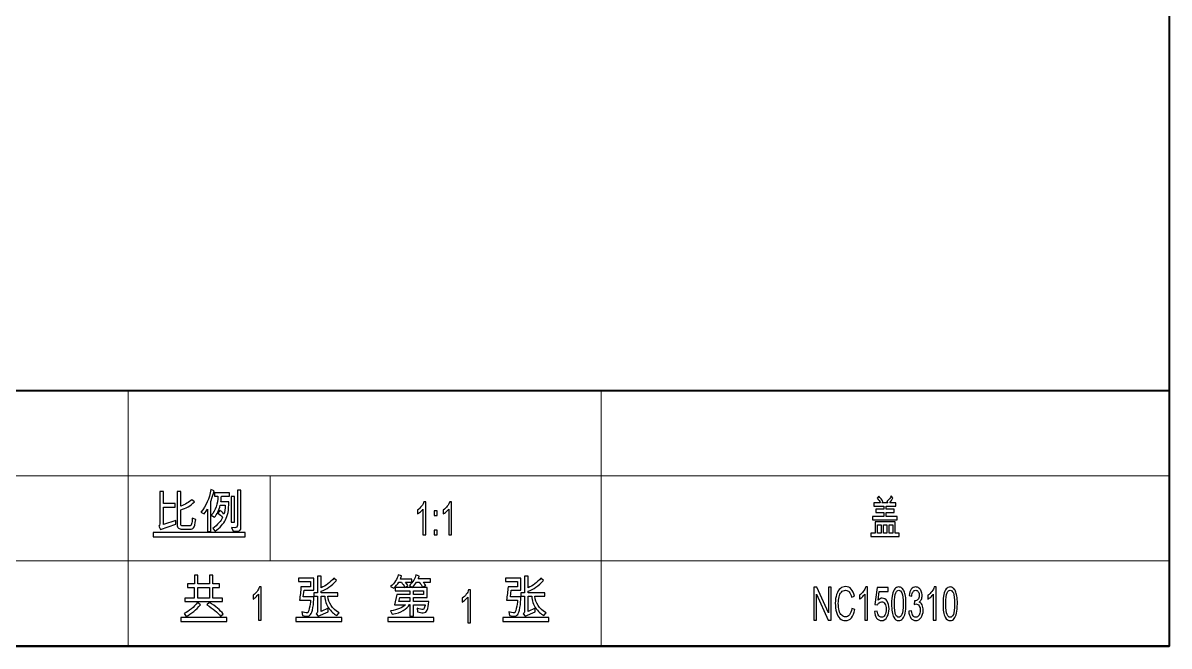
# Model space of a CAD drawing. Header units: millimetres. Extents: x -672 to 672, y -225 to 223.
# Drawn here: x 290.3 to 387.2, y -180.2 to -127.5 of the extents above; entities that cross this region are included whole.
import ezdxf

# ---------------------------------------------------------------- set-up
doc = ezdxf.new("R2010")
doc.units = ezdxf.units.MM
doc.header["$MEASUREMENT"] = 0
doc.layers.add('layer 1', color=7, linetype='Continuous')

msp = doc.modelspace()

# ---------------------------------------------------------------- linework, layer by layer
at = {"layer": 'layer 1', "lineweight": 40}
msp.add_open_spline([(387.2219, 96.8213), (387.2219, 96.8213), (197.2219, 96.8213), (197.2219, 96.8213), (197.2219, 96.8213), (197.2219, -180.1787), (197.2219, -180.1787), (197.2219, -180.1787), (387.2219, -180.1787), (387.2219, -180.1787), (387.2219, -180.1787), (387.2219, 96.8213), (387.2219, 96.8213)], degree=3, knots=[0, 0, 0, 0, 0.25, 0.25, 0.25, 0.5, 0.5, 0.5, 0.75, 0.75, 0.75, 1, 1, 1, 1], dxfattribs=at)
for points in [[(243.2219, -158.5787), (243.2219, -158.5787), (387.2219, -158.5787), (387.2219, -158.5787)], [(387.2219, -158.5787), (387.2219, -158.5787), (387.2219, -180.1787), (387.2219, -180.1787)], [(243.2219, -180.1787), (243.2219, -180.1787), (387.2219, -180.1787), (387.2219, -180.1787)]]:
    msp.add_open_spline(points, degree=3, dxfattribs=at)
at = {"layer": 'layer 1', "lineweight": 9}
for points in [[(299.2219, -158.5787), (299.2219, -158.5787), (299.2219, -180.1787), (299.2219, -180.1787)], [(339.2219, -158.5787), (339.2219, -158.5787), (339.2219, -180.1787), (339.2219, -180.1787)], [(243.2219, -165.7787), (243.2219, -165.7787), (387.2219, -165.7787), (387.2219, -165.7787)], [(311.2219, -165.7787), (311.2219, -165.7787), (311.2219, -172.9787), (311.2219, -172.9787)], [(243.2219, -172.9787), (243.2219, -172.9787), (387.2219, -172.9787), (387.2219, -172.9787)]]:
    msp.add_open_spline(points, degree=3, dxfattribs=at)
at = {"layer": 'layer 1'}
for points, knots in [([(303.2431, -169.8715), (303.2431, -169.8715), (301.9481, -170.3343), (301.9481, -170.3343), (301.9481, -170.3343), (301.8308, -170.0517), (301.8308, -170.0517), (301.8723, -170.0076), (301.893, -169.9357), (301.893, -169.8371), (301.893, -169.8371), (301.893, -167.1233), (301.893, -167.1233), (301.893, -167.1233), (302.2009, -167.1233), (302.2009, -167.1233), (302.2009, -167.1233), (302.2009, -168.1416), (302.2009, -168.1416), (302.2009, -168.1416), (303.2107, -168.1416), (303.2107, -168.1416), (303.2107, -168.1416), (303.2107, -168.4261), (303.2107, -168.4261), (303.2107, -168.4261), (302.2009, -168.4261), (302.2009, -168.4261), (302.2009, -168.4261), (302.2009, -169.9033), (302.2009, -169.9033), (302.2009, -169.9033), (303.2431, -169.5617), (303.2431, -169.5617), (303.2431, -169.5617), (303.2431, -169.8715), (303.2431, -169.8715)], [0, 0, 0, 0, 0.0833333, 0.0833333, 0.0833333, 0.1666667, 0.1666667, 0.1666667, 0.25, 0.25, 0.25, 0.3333333, 0.3333333, 0.3333333, 0.4166667, 0.4166667, 0.4166667, 0.5, 0.5, 0.5, 0.5833333, 0.5833333, 0.5833333, 0.6666667, 0.6666667, 0.6666667, 0.75, 0.75, 0.75, 0.8333333, 0.8333333, 0.8333333, 0.9166667, 0.9166667, 0.9166667, 1, 1, 1, 1]), ([(304.9335, -169.4878), (304.89, -169.8721), (304.8311, -170.1048), (304.7559, -170.1846), (304.6807, -170.2643), (304.5932, -170.3045), (304.4947, -170.3045), (304.4947, -170.3045), (303.7713, -170.3045), (303.7713, -170.3045), (303.6534, -170.3045), (303.5568, -170.2708), (303.481, -170.2046), (303.4045, -170.1379), (303.3669, -170.0543), (303.3669, -169.9525), (303.3669, -169.9525), (303.3669, -167.1065), (303.3669, -167.1065), (303.3669, -167.1065), (303.6741, -167.1065), (303.6741, -167.1065), (303.6741, -167.1065), (303.6741, -168.3561), (303.6741, -168.3561), (304.0552, -168.2077), (304.3625, -168.0262), (304.5951, -167.811), (304.5951, -167.811), (304.8363, -167.997), (304.8363, -167.997), (304.4895, -168.3146), (304.1019, -168.5395), (303.6741, -168.6711), (303.6741, -168.6711), (303.6741, -169.8767), (303.6741, -169.8767), (303.6741, -169.9136), (303.6871, -169.9467), (303.713, -169.9758), (303.7389, -170.005), (303.7733, -170.0193), (303.8148, -170.0193), (303.8148, -170.0193), (304.3864, -170.0193), (304.3864, -170.0193), (304.485, -170.0193), (304.5524, -169.9661), (304.588, -169.8592), (304.623, -169.7516), (304.6392, -169.5915), (304.6353, -169.3776), (304.6353, -169.3776), (304.9335, -169.4878), (304.9335, -169.4878)], [0, 0, 0, 0, 0.0555556, 0.0555556, 0.0555556, 0.1111111, 0.1111111, 0.1111111, 0.1666667, 0.1666667, 0.1666667, 0.2222222, 0.2222222, 0.2222222, 0.2777778, 0.2777778, 0.2777778, 0.3333333, 0.3333333, 0.3333333, 0.3888889, 0.3888889, 0.3888889, 0.4444444, 0.4444444, 0.4444444, 0.5, 0.5, 0.5, 0.5555556, 0.5555556, 0.5555556, 0.6111111, 0.6111111, 0.6111111, 0.6666667, 0.6666667, 0.6666667, 0.7222222, 0.7222222, 0.7222222, 0.7777778, 0.7777778, 0.7777778, 0.8333333, 0.8333333, 0.8333333, 0.8888889, 0.8888889, 0.8888889, 0.9444444, 0.9444444, 0.9444444, 1, 1, 1, 1]), ([(306.4864, -167.0495), (306.4638, -167.1713), (306.4145, -167.3554), (306.3387, -167.6023), (306.3387, -167.6023), (306.2246, -167.9666), (306.2246, -167.9666), (306.2246, -167.9666), (306.2246, -170.4827), (306.2246, -170.4827), (306.2246, -170.4827), (305.9303, -170.4827), (305.9303, -170.4827), (305.9303, -170.4827), (305.9303, -168.6083), (305.9303, -168.6083), (305.8798, -168.7133), (305.7832, -168.8448), (305.6413, -169.0017), (305.6413, -169.0017), (305.3813, -168.8533), (305.3813, -168.8533), (305.8039, -168.3458), (306.0826, -167.7112), (306.2168, -166.9509), (306.2168, -166.9509), (306.4864, -167.0495), (306.4864, -167.0495)], [0, 0, 0, 0, 0.1111111, 0.1111111, 0.1111111, 0.2222222, 0.2222222, 0.2222222, 0.3333333, 0.3333333, 0.3333333, 0.4444444, 0.4444444, 0.4444444, 0.5555556, 0.5555556, 0.5555556, 0.6666667, 0.6666667, 0.6666667, 0.7777778, 0.7777778, 0.7777778, 0.8888889, 0.8888889, 0.8888889, 1, 1, 1, 1]), ([(307.7931, -167.4993), (307.7931, -167.4993), (307.1151, -167.4993), (307.1151, -167.4993), (307.0976, -167.706), (307.0808, -167.872), (307.0659, -167.997), (307.0659, -167.997), (307.738, -167.997), (307.738, -167.997), (307.7354, -168.6795), (307.6427, -169.1832), (307.46, -169.5085), (307.2765, -169.8339), (306.9875, -170.1573), (306.5908, -170.4788), (306.5908, -170.4788), (306.3801, -170.2526), (306.3801, -170.2526), (306.7982, -169.9201), (307.0756, -169.609), (307.2137, -169.3206), (307.1035, -169.1676), (306.9654, -169.0425), (306.8001, -168.9466), (306.8001, -168.9466), (306.9803, -168.7204), (306.9803, -168.7204), (307.0866, -168.78), (307.2007, -168.8837), (307.3219, -169.0321), (307.3764, -168.8422), (307.4152, -168.592), (307.4379, -168.2816), (307.4379, -168.2816), (307.0108, -168.2816), (307.0108, -168.2816), (306.8915, -168.7197), (306.7308, -169.0542), (306.5286, -169.2843), (306.5286, -169.2843), (306.2492, -169.1248), (306.2492, -169.1248), (306.62, -168.7035), (306.8053, -168.1617), (306.8053, -167.4993), (306.8053, -167.4993), (306.5208, -167.4993), (306.5208, -167.4993), (306.5208, -167.4993), (306.5208, -167.2167), (306.5208, -167.2167), (306.5208, -167.2167), (307.7931, -167.2167), (307.7931, -167.2167), (307.7931, -167.2167), (307.7931, -167.4993), (307.7931, -167.4993)], [0, 0, 0, 0, 0.0526316, 0.0526316, 0.0526316, 0.1052632, 0.1052632, 0.1052632, 0.1578947, 0.1578947, 0.1578947, 0.2105263, 0.2105263, 0.2105263, 0.2631579, 0.2631579, 0.2631579, 0.3157895, 0.3157895, 0.3157895, 0.3684211, 0.3684211, 0.3684211, 0.4210526, 0.4210526, 0.4210526, 0.4736842, 0.4736842, 0.4736842, 0.5263158, 0.5263158, 0.5263158, 0.5789474, 0.5789474, 0.5789474, 0.6315789, 0.6315789, 0.6315789, 0.6842105, 0.6842105, 0.6842105, 0.7368421, 0.7368421, 0.7368421, 0.7894737, 0.7894737, 0.7894737, 0.8421053, 0.8421053, 0.8421053, 0.8947368, 0.8947368, 0.8947368, 0.9473684, 0.9473684, 0.9473684, 1, 1, 1, 1]), ([(308.2241, -169.7082), (308.2241, -169.7082), (307.9279, -169.7082), (307.9279, -169.7082), (307.9279, -169.7082), (307.9279, -167.5395), (307.9279, -167.5395), (307.9279, -167.5395), (308.2241, -167.5395), (308.2241, -167.5395), (308.2241, -167.5395), (308.2241, -169.7082), (308.2241, -169.7082)], [0, 0, 0, 0, 0.25, 0.25, 0.25, 0.5, 0.5, 0.5, 0.75, 0.75, 0.75, 1, 1, 1, 1]), ([(308.7653, -170.156), (308.7653, -170.3751), (308.6279, -170.4827), (308.3531, -170.4788), (308.3531, -170.4788), (308.0913, -170.4749), (308.0913, -170.4749), (308.0913, -170.4749), (307.9636, -170.1638), (307.9636, -170.1638), (307.9636, -170.1638), (308.2468, -170.1787), (308.2468, -170.1787), (308.3064, -170.1839), (308.3576, -170.1664), (308.4004, -170.1256), (308.4439, -170.0854), (308.4652, -170.0335), (308.4652, -169.97), (308.4652, -169.97), (308.4575, -167.0021), (308.4575, -167.0021), (308.4575, -167.0021), (308.7653, -167.0021), (308.7653, -167.0021), (308.7653, -167.0021), (308.7653, -170.156), (308.7653, -170.156)], [0, 0, 0, 0, 0.1111111, 0.1111111, 0.1111111, 0.2222222, 0.2222222, 0.2222222, 0.3333333, 0.3333333, 0.3333333, 0.4444444, 0.4444444, 0.4444444, 0.5555556, 0.5555556, 0.5555556, 0.6666667, 0.6666667, 0.6666667, 0.7777778, 0.7777778, 0.7777778, 0.8888889, 0.8888889, 0.8888889, 1, 1, 1, 1]), ([(364.2485, -169.4986), (364.2485, -169.4986), (362.1609, -169.4986), (362.1609, -169.4986), (362.1609, -169.4986), (362.1609, -169.216), (362.1609, -169.216), (362.1609, -169.216), (363.1046, -169.216), (363.1046, -169.216), (363.1046, -169.216), (363.1046, -168.8855), (363.1046, -168.8855), (363.1046, -168.8855), (362.432, -168.8855), (362.432, -168.8855), (362.432, -168.8855), (362.432, -168.6158), (362.432, -168.6158), (362.432, -168.6158), (363.1046, -168.6158), (363.1046, -168.6158), (363.1046, -168.6158), (363.1046, -168.3481), (363.1046, -168.3481), (363.1046, -168.3481), (362.2704, -168.3481), (362.2704, -168.3481), (362.2704, -168.3481), (362.2704, -168.063), (362.2704, -168.063), (362.2704, -168.063), (362.8072, -168.063), (362.8072, -168.063), (362.7637, -167.9417), (362.6782, -167.8128), (362.5501, -167.676), (362.5501, -167.676), (362.6799, -167.5049), (362.6799, -167.5049), (362.8275, -167.6455), (362.9413, -167.8089), (363.0208, -167.9949), (363.0208, -167.9949), (362.9456, -168.0597), (362.9456, -168.0597), (362.9456, -168.0597), (362.9456, -168.063), (362.9456, -168.063), (362.9456, -168.063), (363.4559, -168.063), (363.4559, -168.063), (363.4559, -168.063), (363.3756, -167.9625), (363.3756, -167.9625), (363.5371, -167.8134), (363.6505, -167.654), (363.7169, -167.4842), (363.7169, -167.4842), (363.8654, -167.6397), (363.8654, -167.6397), (363.7951, -167.8296), (363.71, -167.9696), (363.6101, -168.0597), (363.6101, -168.0597), (363.6101, -168.063), (363.6101, -168.063), (363.6101, -168.063), (364.1364, -168.063), (364.1364, -168.063), (364.1364, -168.063), (364.1364, -168.3481), (364.1364, -168.3481), (364.1364, -168.3481), (363.3022, -168.3481), (363.3022, -168.3481), (363.3022, -168.3481), (363.3022, -168.6158), (363.3022, -168.6158), (363.3022, -168.6158), (363.9774, -168.6158), (363.9774, -168.6158), (363.9774, -168.6158), (363.9774, -168.8855), (363.9774, -168.8855), (363.9774, -168.8855), (363.3022, -168.8855), (363.3022, -168.8855), (363.3022, -168.8855), (363.3022, -169.216), (363.3022, -169.216), (363.3022, -169.216), (364.2485, -169.216), (364.2485, -169.216), (364.2485, -169.216), (364.2485, -169.4986), (364.2485, -169.4986)], [0, 0, 0, 0, 0.03125, 0.03125, 0.03125, 0.0625, 0.0625, 0.0625, 0.09375, 0.09375, 0.09375, 0.125, 0.125, 0.125, 0.15625, 0.15625, 0.15625, 0.1875, 0.1875, 0.1875, 0.21875, 0.21875, 0.21875, 0.25, 0.25, 0.25, 0.28125, 0.28125, 0.28125, 0.3125, 0.3125, 0.3125, 0.34375, 0.34375, 0.34375, 0.375, 0.375, 0.375, 0.40625, 0.40625, 0.40625, 0.4375, 0.4375, 0.4375, 0.46875, 0.46875, 0.46875, 0.5, 0.5, 0.5, 0.53125, 0.53125, 0.53125, 0.5625, 0.5625, 0.5625, 0.59375, 0.59375, 0.59375, 0.625, 0.625, 0.625, 0.65625, 0.65625, 0.65625, 0.6875, 0.6875, 0.6875, 0.71875, 0.71875, 0.71875, 0.75, 0.75, 0.75, 0.78125, 0.78125, 0.78125, 0.8125, 0.8125, 0.8125, 0.84375, 0.84375, 0.84375, 0.875, 0.875, 0.875, 0.90625, 0.90625, 0.90625, 0.9375, 0.9375, 0.9375, 0.96875, 0.96875, 0.96875, 1, 1, 1, 1]), ([(324.38, -170.7787), (324.38, -170.7787), (324.1507, -170.7787), (324.1507, -170.7787), (324.1507, -170.7787), (324.1507, -168.5996), (324.1507, -168.5996), (324.0955, -168.6787), (324.023, -168.7571), (323.9336, -168.8355), (323.8442, -168.914), (323.7634, -168.973), (323.6921, -169.0118), (323.6921, -169.0118), (323.6921, -168.6813), (323.6921, -168.6813), (323.8202, -168.5918), (323.9323, -168.483), (324.0283, -168.3546), (324.1242, -168.2269), (324.1924, -168.1031), (324.2324, -167.9826), (324.2324, -167.9826), (324.38, -167.9826), (324.38, -167.9826), (324.38, -167.9826), (324.38, -170.7787), (324.38, -170.7787)], [0, 0, 0, 0, 0.1111111, 0.1111111, 0.1111111, 0.2222222, 0.2222222, 0.2222222, 0.3333333, 0.3333333, 0.3333333, 0.4444444, 0.4444444, 0.4444444, 0.5555556, 0.5555556, 0.5555556, 0.6666667, 0.6666667, 0.6666667, 0.7777778, 0.7777778, 0.7777778, 0.8888889, 0.8888889, 0.8888889, 1, 1, 1, 1]), ([(326.5531, -170.7787), (326.5531, -170.7787), (326.3238, -170.7787), (326.3238, -170.7787), (326.3238, -170.7787), (326.3238, -168.5996), (326.3238, -168.5996), (326.2686, -168.6787), (326.1961, -168.7571), (326.1067, -168.8355), (326.0172, -168.914), (325.9364, -168.973), (325.8652, -169.0118), (325.8652, -169.0118), (325.8652, -168.6813), (325.8652, -168.6813), (325.9933, -168.5918), (326.1053, -168.483), (326.2014, -168.3546), (326.2973, -168.2269), (326.3655, -168.1031), (326.4054, -167.9826), (326.4054, -167.9826), (326.5531, -167.9826), (326.5531, -167.9826), (326.5531, -167.9826), (326.5531, -170.7787), (326.5531, -170.7787)], [0, 0, 0, 0, 0.1111111, 0.1111111, 0.1111111, 0.2222222, 0.2222222, 0.2222222, 0.3333333, 0.3333333, 0.3333333, 0.4444444, 0.4444444, 0.4444444, 0.5555556, 0.5555556, 0.5555556, 0.6666667, 0.6666667, 0.6666667, 0.7777778, 0.7777778, 0.7777778, 0.8888889, 0.8888889, 0.8888889, 1, 1, 1, 1]), ([(325.0944, -169.1493), (325.0944, -169.1493), (325.0944, -168.7604), (325.0944, -168.7604), (325.0944, -168.7604), (325.3549, -168.7604), (325.3549, -168.7604), (325.3549, -168.7604), (325.3549, -169.1493), (325.3549, -169.1493), (325.3549, -169.1493), (325.0944, -169.1493), (325.0944, -169.1493)], [0, 0, 0, 0, 0.25, 0.25, 0.25, 0.5, 0.5, 0.5, 0.75, 0.75, 0.75, 1, 1, 1, 1]), ([(325.0944, -170.7787), (325.0944, -170.7787), (325.0944, -170.3898), (325.0944, -170.3898), (325.0944, -170.3898), (325.3549, -170.3898), (325.3549, -170.3898), (325.3549, -170.3898), (325.3549, -170.7787), (325.3549, -170.7787), (325.3549, -170.7787), (325.0944, -170.7787), (325.0944, -170.7787)], [0, 0, 0, 0, 0.25, 0.25, 0.25, 0.5, 0.5, 0.5, 0.75, 0.75, 0.75, 1, 1, 1, 1]), ([(364.4178, -170.9038), (364.4178, -170.9038), (362.0207, -170.9038), (362.0207, -170.9038), (362.0207, -170.9038), (362.0207, -170.6342), (362.0207, -170.6342), (362.0207, -170.6342), (362.3798, -170.6342), (362.3798, -170.6342), (362.3798, -170.6342), (362.3798, -169.6658), (362.3798, -169.6658), (362.3798, -169.6658), (364.0604, -169.6658), (364.0604, -169.6658), (364.0604, -169.6658), (364.0604, -170.6342), (364.0604, -170.6342), (364.0604, -170.6342), (364.4178, -170.6342), (364.4178, -170.6342), (364.4178, -170.6342), (364.4178, -170.9038), (364.4178, -170.9038)], [0, 0, 0, 0, 0.125, 0.125, 0.125, 0.25, 0.25, 0.25, 0.375, 0.375, 0.375, 0.5, 0.5, 0.5, 0.625, 0.625, 0.625, 0.75, 0.75, 0.75, 0.875, 0.875, 0.875, 1, 1, 1, 1]), ([(362.8835, -170.6342), (362.8835, -170.6342), (362.8835, -169.9355), (362.8835, -169.9355), (362.8835, -169.9355), (362.5783, -169.9355), (362.5783, -169.9355), (362.5783, -169.9355), (362.5783, -170.6342), (362.5783, -170.6342), (362.5783, -170.6342), (362.8835, -170.6342), (362.8835, -170.6342)], [0, 0, 0, 0, 0.25, 0.25, 0.25, 0.5, 0.5, 0.5, 0.75, 0.75, 0.75, 1, 1, 1, 1]), ([(363.3708, -170.6342), (363.3708, -170.6342), (363.3708, -169.9355), (363.3708, -169.9355), (363.3708, -169.9355), (363.0703, -169.9355), (363.0703, -169.9355), (363.0703, -169.9355), (363.0703, -170.6342), (363.0703, -170.6342), (363.0703, -170.6342), (363.3708, -170.6342), (363.3708, -170.6342)], [0, 0, 0, 0, 0.25, 0.25, 0.25, 0.5, 0.5, 0.5, 0.75, 0.75, 0.75, 1, 1, 1, 1]), ([(363.8633, -170.6342), (363.8633, -170.6342), (363.8633, -169.9355), (363.8633, -169.9355), (363.8633, -169.9355), (363.5679, -169.9355), (363.5679, -169.9355), (363.5679, -169.9355), (363.5679, -170.6342), (363.5679, -170.6342), (363.5679, -170.6342), (363.8633, -170.6342), (363.8633, -170.6342)], [0, 0, 0, 0, 0.25, 0.25, 0.25, 0.5, 0.5, 0.5, 0.75, 0.75, 0.75, 1, 1, 1, 1]), ([(301.333, -170.5912), (301.333, -170.5912), (309.1108, -170.5912), (309.1108, -170.5912), (309.1108, -170.5912), (309.1108, -170.9447), (309.1108, -170.9447), (309.1108, -170.9447), (301.333, -170.9447), (301.333, -170.9447), (301.333, -170.9447), (301.333, -170.5912), (301.333, -170.5912)], [0, 0, 0, 0, 0.25, 0.25, 0.25, 0.5, 0.5, 0.5, 0.75, 0.75, 0.75, 1, 1, 1, 1]), ([(307.1979, -176.1155), (307.1979, -176.1155), (307.1888, -176.4117), (307.1888, -176.4117), (307.1888, -176.4117), (304.0193, -176.4117), (304.0193, -176.4117), (304.0193, -176.4117), (304.0193, -176.1155), (304.0193, -176.1155), (304.0193, -176.1155), (304.8133, -176.1155), (304.8133, -176.1155), (304.8133, -176.1155), (304.8055, -175.2249), (304.8055, -175.2249), (304.8055, -175.2249), (304.2455, -175.2249), (304.2455, -175.2249), (304.2455, -175.2249), (304.2455, -174.9287), (304.2455, -174.9287), (304.2455, -174.9287), (304.8205, -174.9287), (304.8205, -174.9287), (304.8205, -174.9287), (304.8205, -174.1821), (304.8205, -174.1821), (304.8205, -174.1821), (305.1167, -174.1821), (305.1167, -174.1821), (305.1167, -174.1821), (305.1167, -174.9287), (305.1167, -174.9287), (305.1167, -174.9287), (306.0889, -174.9287), (306.0889, -174.9287), (306.0889, -174.9287), (306.0889, -174.1821), (306.0889, -174.1821), (306.0889, -174.1821), (306.3968, -174.1821), (306.3968, -174.1821), (306.3968, -174.1821), (306.3968, -174.9287), (306.3968, -174.9287), (306.3968, -174.9287), (306.9606, -174.9287), (306.9606, -174.9287), (306.9606, -174.9287), (306.9606, -175.2249), (306.9606, -175.2249), (306.9606, -175.2249), (306.3968, -175.2249), (306.3968, -175.2249), (306.3968, -175.2249), (306.3968, -176.1155), (306.3968, -176.1155), (306.3968, -176.1155), (307.1979, -176.1155), (307.1979, -176.1155)], [0, 0, 0, 0, 0.05, 0.05, 0.05, 0.1, 0.1, 0.1, 0.15, 0.15, 0.15, 0.2, 0.2, 0.2, 0.25, 0.25, 0.25, 0.3, 0.3, 0.3, 0.35, 0.35, 0.35, 0.4, 0.4, 0.4, 0.45, 0.45, 0.45, 0.5, 0.5, 0.5, 0.55, 0.55, 0.55, 0.6, 0.6, 0.6, 0.65, 0.65, 0.65, 0.7, 0.7, 0.7, 0.75, 0.75, 0.75, 0.8, 0.8, 0.8, 0.85, 0.85, 0.85, 0.9, 0.9, 0.9, 0.95, 0.95, 0.95, 1, 1, 1, 1]), ([(317.0551, -177.38), (317.0551, -177.38), (316.8613, -177.5887), (316.8613, -177.5887), (316.6085, -177.4494), (316.3823, -177.24), (316.1827, -176.9594), (315.983, -176.6787), (315.8696, -176.3482), (315.8417, -175.9671), (315.8417, -175.9671), (315.5397, -175.9671), (315.5397, -175.9671), (315.5397, -175.9671), (315.5397, -177.2472), (315.5397, -177.2472), (315.5397, -177.2472), (316.1302, -176.9872), (316.1302, -176.9872), (316.1302, -176.9872), (316.1302, -177.2945), (316.1302, -177.2945), (316.1302, -177.2945), (315.2817, -177.6633), (315.2817, -177.6633), (315.2817, -177.6633), (315.1067, -177.441), (315.1067, -177.441), (315.1981, -177.404), (315.2435, -177.3528), (315.2435, -177.2867), (315.2435, -177.2867), (315.2435, -175.9671), (315.2435, -175.9671), (315.2435, -175.9671), (314.9285, -175.9671), (314.9285, -175.9671), (314.9285, -175.9671), (314.9285, -175.6845), (314.9285, -175.6845), (314.9285, -175.6845), (315.2435, -175.6845), (315.2435, -175.6845), (315.2435, -175.6845), (315.2435, -174.2832), (315.2435, -174.2832), (315.2435, -174.2832), (315.5397, -174.2832), (315.5397, -174.2832), (315.5397, -174.2832), (315.5397, -175.2515), (315.5397, -175.2515), (315.9351, -175.083), (316.2948, -174.8121), (316.6202, -174.4387), (316.6202, -174.4387), (316.8295, -174.6455), (316.8295, -174.6455), (316.418, -175.1011), (315.9882, -175.3954), (315.5397, -175.5289), (315.5397, -175.5289), (315.5397, -175.6845), (315.5397, -175.6845), (315.5397, -175.6845), (316.943, -175.6845), (316.943, -175.6845), (316.943, -175.6845), (316.943, -175.9671), (316.943, -175.9671), (316.943, -175.9671), (316.1114, -175.9671), (316.1114, -175.9671), (316.1574, -176.5271), (316.4717, -176.9976), (317.0551, -177.38)], [0, 0, 0, 0, 0.04, 0.04, 0.04, 0.08, 0.08, 0.08, 0.12, 0.12, 0.12, 0.16, 0.16, 0.16, 0.2, 0.2, 0.2, 0.24, 0.24, 0.24, 0.28, 0.28, 0.28, 0.32, 0.32, 0.32, 0.36, 0.36, 0.36, 0.4, 0.4, 0.4, 0.44, 0.44, 0.44, 0.48, 0.48, 0.48, 0.52, 0.52, 0.52, 0.56, 0.56, 0.56, 0.6, 0.6, 0.6, 0.64, 0.64, 0.64, 0.68, 0.68, 0.68, 0.72, 0.72, 0.72, 0.76, 0.76, 0.76, 0.8, 0.8, 0.8, 0.84, 0.84, 0.84, 0.88, 0.88, 0.88, 0.92, 0.92, 0.92, 0.96, 0.96, 0.96, 1, 1, 1, 1]), ([(323.2042, -174.5126), (323.2042, -174.5126), (323.2003, -174.79), (323.2003, -174.79), (323.2003, -174.79), (322.6682, -174.79), (322.6682, -174.79), (322.7466, -174.8788), (322.8153, -174.9754), (322.8736, -175.0804), (322.8736, -175.0804), (322.6131, -175.2288), (322.6131, -175.2288), (322.5275, -175.0447), (322.4309, -174.8989), (322.3246, -174.79), (322.3246, -174.79), (322.0952, -174.79), (322.0952, -174.79), (321.9973, -174.9508), (321.856, -175.118), (321.6713, -175.291), (321.6713, -175.291), (321.4153, -175.1433), (321.4153, -175.1433), (321.753, -174.8406), (321.9695, -174.5139), (322.0647, -174.1633), (322.0647, -174.1633), (322.3402, -174.2371), (322.3402, -174.2371), (322.3376, -174.254), (322.3026, -174.3454), (322.2352, -174.5126), (322.2352, -174.5126), (323.2042, -174.5126), (323.2042, -174.5126)], [0, 0, 0, 0, 0.0833333, 0.0833333, 0.0833333, 0.1666667, 0.1666667, 0.1666667, 0.25, 0.25, 0.25, 0.3333333, 0.3333333, 0.3333333, 0.4166667, 0.4166667, 0.4166667, 0.5, 0.5, 0.5, 0.5833333, 0.5833333, 0.5833333, 0.6666667, 0.6666667, 0.6666667, 0.75, 0.75, 0.75, 0.8333333, 0.8333333, 0.8333333, 0.9166667, 0.9166667, 0.9166667, 1, 1, 1, 1]), ([(324.7915, -174.7784), (324.7915, -174.7784), (324.1796, -174.7784), (324.1796, -174.7784), (324.2898, -174.9216), (324.3566, -175.0169), (324.3793, -175.0655), (324.3793, -175.0655), (324.0947, -175.1984), (324.0947, -175.1984), (324.0474, -175.0512), (323.9619, -174.9112), (323.8381, -174.7784), (323.8381, -174.7784), (323.6009, -174.7784), (323.6009, -174.7784), (323.536, -174.8898), (323.4226, -175.0363), (323.2593, -175.2171), (323.2593, -175.2171), (322.9987, -175.0616), (322.9987, -175.0616), (323.304, -174.7524), (323.4874, -174.453), (323.5496, -174.1633), (323.5496, -174.1633), (323.8264, -174.2605), (323.8264, -174.2605), (323.7953, -174.3882), (323.772, -174.4685), (323.7564, -174.5016), (323.7564, -174.5016), (324.7915, -174.5016), (324.7915, -174.5016), (324.7915, -174.5016), (324.7915, -174.7784), (324.7915, -174.7784)], [0, 0, 0, 0, 0.0833333, 0.0833333, 0.0833333, 0.1666667, 0.1666667, 0.1666667, 0.25, 0.25, 0.25, 0.3333333, 0.3333333, 0.3333333, 0.4166667, 0.4166667, 0.4166667, 0.5, 0.5, 0.5, 0.5833333, 0.5833333, 0.5833333, 0.6666667, 0.6666667, 0.6666667, 0.75, 0.75, 0.75, 0.8333333, 0.8333333, 0.8333333, 0.9166667, 0.9166667, 0.9166667, 1, 1, 1, 1]), ([(334.5554, -177.38), (334.5554, -177.38), (334.3616, -177.5887), (334.3616, -177.5887), (334.1088, -177.4494), (333.8826, -177.24), (333.683, -176.9594), (333.4833, -176.6787), (333.3699, -176.3482), (333.342, -175.9671), (333.342, -175.9671), (333.04, -175.9671), (333.04, -175.9671), (333.04, -175.9671), (333.04, -177.2472), (333.04, -177.2472), (333.04, -177.2472), (333.6305, -176.9872), (333.6305, -176.9872), (333.6305, -176.9872), (333.6305, -177.2945), (333.6305, -177.2945), (333.6305, -177.2945), (332.782, -177.6633), (332.782, -177.6633), (332.782, -177.6633), (332.607, -177.441), (332.607, -177.441), (332.6984, -177.404), (332.7438, -177.3528), (332.7438, -177.2867), (332.7438, -177.2867), (332.7438, -175.9671), (332.7438, -175.9671), (332.7438, -175.9671), (332.4288, -175.9671), (332.4288, -175.9671), (332.4288, -175.9671), (332.4288, -175.6845), (332.4288, -175.6845), (332.4288, -175.6845), (332.7438, -175.6845), (332.7438, -175.6845), (332.7438, -175.6845), (332.7438, -174.2832), (332.7438, -174.2832), (332.7438, -174.2832), (333.04, -174.2832), (333.04, -174.2832), (333.04, -174.2832), (333.04, -175.2515), (333.04, -175.2515), (333.4354, -175.083), (333.7951, -174.8121), (334.1205, -174.4387), (334.1205, -174.4387), (334.3298, -174.6455), (334.3298, -174.6455), (333.9183, -175.1011), (333.4885, -175.3954), (333.04, -175.5289), (333.04, -175.5289), (333.04, -175.6845), (333.04, -175.6845), (333.04, -175.6845), (334.4433, -175.6845), (334.4433, -175.6845), (334.4433, -175.6845), (334.4433, -175.9671), (334.4433, -175.9671), (334.4433, -175.9671), (333.6117, -175.9671), (333.6117, -175.9671), (333.6577, -176.5271), (333.972, -176.9976), (334.5554, -177.38)], [0, 0, 0, 0, 0.04, 0.04, 0.04, 0.08, 0.08, 0.08, 0.12, 0.12, 0.12, 0.16, 0.16, 0.16, 0.2, 0.2, 0.2, 0.24, 0.24, 0.24, 0.28, 0.28, 0.28, 0.32, 0.32, 0.32, 0.36, 0.36, 0.36, 0.4, 0.4, 0.4, 0.44, 0.44, 0.44, 0.48, 0.48, 0.48, 0.52, 0.52, 0.52, 0.56, 0.56, 0.56, 0.6, 0.6, 0.6, 0.64, 0.64, 0.64, 0.68, 0.68, 0.68, 0.72, 0.72, 0.72, 0.76, 0.76, 0.76, 0.8, 0.8, 0.8, 0.84, 0.84, 0.84, 0.88, 0.88, 0.88, 0.92, 0.92, 0.92, 0.96, 0.96, 0.96, 1, 1, 1, 1]), ([(306.0889, -176.1155), (306.0889, -176.1155), (306.0889, -175.2249), (306.0889, -175.2249), (306.0889, -175.2249), (305.1167, -175.2249), (305.1167, -175.2249), (305.1167, -175.2249), (305.1167, -176.1155), (305.1167, -176.1155), (305.1167, -176.1155), (306.0889, -176.1155), (306.0889, -176.1155)], [0, 0, 0, 0, 0.25, 0.25, 0.25, 0.5, 0.5, 0.5, 0.75, 0.75, 0.75, 1, 1, 1, 1]), ([(310.4697, -177.9787), (310.4697, -177.9787), (310.2404, -177.9787), (310.2404, -177.9787), (310.2404, -177.9787), (310.2404, -175.7996), (310.2404, -175.7996), (310.1852, -175.8787), (310.1127, -175.9571), (310.0233, -176.0355), (309.9339, -176.114), (309.8531, -176.173), (309.7818, -176.2118), (309.7818, -176.2118), (309.7818, -175.8813), (309.7818, -175.8813), (309.9099, -175.7918), (310.022, -175.683), (310.118, -175.5546), (310.2139, -175.4269), (310.2821, -175.3031), (310.3221, -175.1826), (310.3221, -175.1826), (310.4697, -175.1826), (310.4697, -175.1826), (310.4697, -175.1826), (310.4697, -177.9787), (310.4697, -177.9787)], [0, 0, 0, 0, 0.1111111, 0.1111111, 0.1111111, 0.2222222, 0.2222222, 0.2222222, 0.3333333, 0.3333333, 0.3333333, 0.4444444, 0.4444444, 0.4444444, 0.5555556, 0.5555556, 0.5555556, 0.6666667, 0.6666667, 0.6666667, 0.7777778, 0.7777778, 0.7777778, 0.8888889, 0.8888889, 0.8888889, 1, 1, 1, 1]), ([(314.9285, -176.0183), (314.9272, -176.3145), (314.9, -176.6165), (314.8462, -176.9231), (314.7924, -177.2303), (314.7282, -177.4286), (314.6543, -177.5187), (314.5798, -177.6082), (314.4683, -177.6535), (314.3192, -177.6535), (314.233, -177.6535), (314.1183, -177.6367), (313.9751, -177.6043), (313.9751, -177.6043), (313.918, -177.2815), (313.918, -177.2815), (313.9641, -177.2899), (314.0379, -177.3087), (314.1404, -177.3372), (314.2428, -177.3658), (314.3205, -177.38), (314.3724, -177.38), (314.4165, -177.38), (314.4716, -177.2543), (314.537, -177.0022), (314.6031, -176.75), (314.6362, -176.5167), (314.6362, -176.3015), (314.6362, -176.3015), (313.7113, -176.3015), (313.7113, -176.3015), (313.7631, -175.9113), (313.8053, -175.5341), (313.8364, -175.1698), (313.8364, -175.1698), (314.6459, -175.1698), (314.6459, -175.1698), (314.6459, -175.1698), (314.6459, -174.7194), (314.6459, -174.7194), (314.6459, -174.7194), (313.6296, -174.7194), (313.6296, -174.7194), (313.6296, -174.7194), (313.6296, -174.4348), (313.6296, -174.4348), (313.6296, -174.4348), (314.9246, -174.4348), (314.9246, -174.4348), (314.9246, -174.4348), (314.9246, -175.4544), (314.9246, -175.4544), (314.9246, -175.4544), (314.1008, -175.4544), (314.1008, -175.4544), (314.1008, -175.4544), (314.0341, -176.0183), (314.0341, -176.0183), (314.0341, -176.0183), (314.9285, -176.0183), (314.9285, -176.0183)], [0, 0, 0, 0, 0.05, 0.05, 0.05, 0.1, 0.1, 0.1, 0.15, 0.15, 0.15, 0.2, 0.2, 0.2, 0.25, 0.25, 0.25, 0.3, 0.3, 0.3, 0.35, 0.35, 0.35, 0.4, 0.4, 0.4, 0.45, 0.45, 0.45, 0.5, 0.5, 0.5, 0.55, 0.55, 0.55, 0.6, 0.6, 0.6, 0.65, 0.65, 0.65, 0.7, 0.7, 0.7, 0.75, 0.75, 0.75, 0.8, 0.8, 0.8, 0.85, 0.85, 0.85, 0.9, 0.9, 0.9, 0.95, 0.95, 0.95, 1, 1, 1, 1]), ([(324.6509, -176.4039), (324.6269, -176.7455), (324.5822, -176.9905), (324.516, -177.1389), (324.4499, -177.2867), (324.3346, -177.3612), (324.1686, -177.3612), (324.0254, -177.3612), (323.8634, -177.3347), (323.6825, -177.2815), (323.6825, -177.2815), (323.6482, -176.9795), (323.6482, -176.9795), (323.8659, -177.054), (324.0345, -177.0916), (324.1531, -177.0916), (324.2017, -177.0916), (324.2438, -177.0281), (324.2808, -176.9023), (324.3171, -176.7766), (324.3359, -176.7021), (324.3359, -176.6794), (324.3359, -176.6794), (323.3442, -176.6794), (323.3442, -176.6794), (323.3442, -176.6794), (323.3442, -177.6477), (323.3442, -177.6477), (323.3442, -177.6477), (323.037, -177.6477), (323.037, -177.6477), (323.037, -177.6477), (323.037, -176.6755), (323.037, -176.6755), (323.037, -176.6755), (323.0175, -176.6755), (323.0175, -176.6755), (322.79, -177.0728), (322.3026, -177.345), (321.5559, -177.4922), (321.5559, -177.4922), (321.4075, -177.196), (321.4075, -177.196), (322.0012, -177.1149), (322.4186, -176.9425), (322.6591, -176.6794), (322.6591, -176.6794), (321.753, -176.6794), (321.753, -176.6794), (321.753, -176.6794), (321.9377, -175.8076), (321.9377, -175.8076), (321.9377, -175.8076), (323.037, -175.8076), (323.037, -175.8076), (323.037, -175.8076), (323.037, -175.5134), (323.037, -175.5134), (323.037, -175.5134), (321.7854, -175.5134), (321.7854, -175.5134), (321.7854, -175.5134), (321.7854, -175.2359), (321.7854, -175.2359), (321.7854, -175.2359), (324.4914, -175.2359), (324.4914, -175.2359), (324.4914, -175.2359), (324.4914, -176.085), (324.4914, -176.085), (324.4914, -176.085), (323.3442, -176.085), (323.3442, -176.085), (323.3442, -176.085), (323.3403, -176.4039), (323.3403, -176.4039), (323.3403, -176.4039), (324.6509, -176.4039), (324.6509, -176.4039)], [0, 0, 0, 0, 0.0384615, 0.0384615, 0.0384615, 0.0769231, 0.0769231, 0.0769231, 0.1153846, 0.1153846, 0.1153846, 0.1538462, 0.1538462, 0.1538462, 0.1923077, 0.1923077, 0.1923077, 0.2307692, 0.2307692, 0.2307692, 0.2692308, 0.2692308, 0.2692308, 0.3076923, 0.3076923, 0.3076923, 0.3461538, 0.3461538, 0.3461538, 0.3846154, 0.3846154, 0.3846154, 0.4230769, 0.4230769, 0.4230769, 0.4615385, 0.4615385, 0.4615385, 0.5, 0.5, 0.5, 0.5384615, 0.5384615, 0.5384615, 0.5769231, 0.5769231, 0.5769231, 0.6153846, 0.6153846, 0.6153846, 0.6538462, 0.6538462, 0.6538462, 0.6923077, 0.6923077, 0.6923077, 0.7307692, 0.7307692, 0.7307692, 0.7692308, 0.7692308, 0.7692308, 0.8076923, 0.8076923, 0.8076923, 0.8461538, 0.8461538, 0.8461538, 0.8846154, 0.8846154, 0.8846154, 0.9230769, 0.9230769, 0.9230769, 0.9615385, 0.9615385, 0.9615385, 1, 1, 1, 1]), ([(332.4288, -176.0183), (332.4275, -176.3145), (332.4003, -176.6165), (332.3465, -176.9231), (332.2927, -177.2303), (332.2285, -177.4286), (332.1546, -177.5187), (332.0801, -177.6082), (331.9686, -177.6535), (331.8195, -177.6535), (331.7333, -177.6535), (331.6186, -177.6367), (331.4754, -177.6043), (331.4754, -177.6043), (331.4183, -177.2815), (331.4183, -177.2815), (331.4644, -177.2899), (331.5382, -177.3087), (331.6407, -177.3372), (331.7431, -177.3658), (331.8208, -177.38), (331.8727, -177.38), (331.9168, -177.38), (331.9719, -177.2543), (332.0373, -177.0022), (332.1034, -176.75), (332.1365, -176.5167), (332.1365, -176.3015), (332.1365, -176.3015), (331.2116, -176.3015), (331.2116, -176.3015), (331.2634, -175.9113), (331.3056, -175.5341), (331.3367, -175.1698), (331.3367, -175.1698), (332.1462, -175.1698), (332.1462, -175.1698), (332.1462, -175.1698), (332.1462, -174.7194), (332.1462, -174.7194), (332.1462, -174.7194), (331.1299, -174.7194), (331.1299, -174.7194), (331.1299, -174.7194), (331.1299, -174.4348), (331.1299, -174.4348), (331.1299, -174.4348), (332.4249, -174.4348), (332.4249, -174.4348), (332.4249, -174.4348), (332.4249, -175.4544), (332.4249, -175.4544), (332.4249, -175.4544), (331.6011, -175.4544), (331.6011, -175.4544), (331.6011, -175.4544), (331.5344, -176.0183), (331.5344, -176.0183), (331.5344, -176.0183), (332.4288, -176.0183), (332.4288, -176.0183)], [0, 0, 0, 0, 0.05, 0.05, 0.05, 0.1, 0.1, 0.1, 0.15, 0.15, 0.15, 0.2, 0.2, 0.2, 0.25, 0.25, 0.25, 0.3, 0.3, 0.3, 0.35, 0.35, 0.35, 0.4, 0.4, 0.4, 0.45, 0.45, 0.45, 0.5, 0.5, 0.5, 0.55, 0.55, 0.55, 0.6, 0.6, 0.6, 0.65, 0.65, 0.65, 0.7, 0.7, 0.7, 0.75, 0.75, 0.75, 0.8, 0.8, 0.8, 0.85, 0.85, 0.85, 0.9, 0.9, 0.9, 0.95, 0.95, 0.95, 1, 1, 1, 1]), ([(357.1909, -177.9787), (357.1909, -177.9787), (357.1909, -175.1942), (357.1909, -175.1942), (357.1909, -175.1942), (357.4445, -175.1942), (357.4445, -175.1942), (357.4445, -175.1942), (358.4233, -177.3798), (358.4233, -177.3798), (358.4233, -177.3798), (358.4233, -175.1942), (358.4233, -175.1942), (358.4233, -175.1942), (358.6604, -175.1942), (358.6604, -175.1942), (358.6604, -175.1942), (358.6604, -177.9787), (358.6604, -177.9787), (358.6604, -177.9787), (358.4068, -177.9787), (358.4068, -177.9787), (358.4068, -177.9787), (357.4279, -175.7931), (357.4279, -175.7931), (357.4279, -175.7931), (357.4279, -177.9787), (357.4279, -177.9787), (357.4279, -177.9787), (357.1909, -177.9787), (357.1909, -177.9787)], [0, 0, 0, 0, 0.1, 0.1, 0.1, 0.2, 0.2, 0.2, 0.3, 0.3, 0.3, 0.4, 0.4, 0.4, 0.5, 0.5, 0.5, 0.6, 0.6, 0.6, 0.7, 0.7, 0.7, 0.8, 0.8, 0.8, 0.9, 0.9, 0.9, 1, 1, 1, 1]), ([(360.4039, -177.0019), (360.4039, -177.0019), (360.6514, -177.0953), (360.6514, -177.0953), (360.5998, -177.398), (360.5068, -177.6281), (360.3726, -177.7868), (360.2384, -177.9456), (360.0743, -178.0254), (359.8802, -178.0254), (359.6796, -178.0254), (359.5163, -177.9644), (359.3904, -177.8419), (359.2644, -177.7201), (359.1688, -177.5431), (359.1033, -177.3118), (359.0377, -177.0797), (359.0047, -176.8315), (359.0047, -176.5657), (359.0047, -176.276), (359.0416, -176.0232), (359.1159, -175.8074), (359.1902, -175.5916), (359.2957, -175.4276), (359.4325, -175.3155), (359.5692, -175.2033), (359.7199, -175.1476), (359.8841, -175.1476), (360.0709, -175.1476), (360.2276, -175.2182), (360.3544, -175.3602), (360.4816, -175.5021), (360.5702, -175.7011), (360.6202, -175.9578), (360.6202, -175.9578), (360.3779, -176.0433), (360.3779, -176.0433), (360.3349, -175.8411), (360.2719, -175.6933), (360.1898, -175.6013), (360.1077, -175.5086), (360.0044, -175.4626), (359.8798, -175.4626), (359.7369, -175.4626), (359.617, -175.5138), (359.5211, -175.6162), (359.4251, -175.7186), (359.3573, -175.8567), (359.3187, -176.0291), (359.2796, -176.2021), (359.2601, -176.3804), (359.2601, -176.5638), (359.2601, -176.8004), (359.2831, -177.0071), (359.3291, -177.1834), (359.3751, -177.3604), (359.4468, -177.4919), (359.544, -177.5794), (359.6413, -177.6669), (359.7465, -177.7104), (359.8598, -177.7104), (359.9979, -177.7104), (360.1143, -177.6507), (360.2098, -177.5321), (360.3054, -177.4129), (360.37, -177.2366), (360.4039, -177.0019)], [0, 0, 0, 0, 0.0454545, 0.0454545, 0.0454545, 0.0909091, 0.0909091, 0.0909091, 0.1363636, 0.1363636, 0.1363636, 0.1818182, 0.1818182, 0.1818182, 0.2272727, 0.2272727, 0.2272727, 0.2727273, 0.2727273, 0.2727273, 0.3181818, 0.3181818, 0.3181818, 0.3636364, 0.3636364, 0.3636364, 0.4090909, 0.4090909, 0.4090909, 0.4545455, 0.4545455, 0.4545455, 0.5, 0.5, 0.5, 0.5454545, 0.5454545, 0.5454545, 0.5909091, 0.5909091, 0.5909091, 0.6363636, 0.6363636, 0.6363636, 0.6818182, 0.6818182, 0.6818182, 0.7272727, 0.7272727, 0.7272727, 0.7727273, 0.7727273, 0.7727273, 0.8181818, 0.8181818, 0.8181818, 0.8636364, 0.8636364, 0.8636364, 0.9090909, 0.9090909, 0.9090909, 0.9545455, 0.9545455, 0.9545455, 1, 1, 1, 1]), ([(361.7254, -177.9787), (361.7254, -177.9787), (361.496, -177.9787), (361.496, -177.9787), (361.496, -177.9787), (361.496, -175.7996), (361.496, -175.7996), (361.4409, -175.8787), (361.3684, -175.9571), (361.2789, -176.0355), (361.1895, -176.114), (361.1087, -176.173), (361.0375, -176.2118), (361.0375, -176.2118), (361.0375, -175.8813), (361.0375, -175.8813), (361.1656, -175.7918), (361.2776, -175.683), (361.3736, -175.5546), (361.4696, -175.4269), (361.5378, -175.3031), (361.5777, -175.1826), (361.5777, -175.1826), (361.7254, -175.1826), (361.7254, -175.1826), (361.7254, -175.1826), (361.7254, -177.9787), (361.7254, -177.9787)], [0, 0, 0, 0, 0.1111111, 0.1111111, 0.1111111, 0.2222222, 0.2222222, 0.2222222, 0.3333333, 0.3333333, 0.3333333, 0.4444444, 0.4444444, 0.4444444, 0.5555556, 0.5555556, 0.5555556, 0.6666667, 0.6666667, 0.6666667, 0.7777778, 0.7777778, 0.7777778, 0.8888889, 0.8888889, 0.8888889, 1, 1, 1, 1]), ([(362.3146, -177.2476), (362.3146, -177.2476), (362.5544, -177.2204), (362.5544, -177.2204), (362.5722, -177.3947), (362.6135, -177.5256), (362.6777, -177.6138), (362.742, -177.7013), (362.8206, -177.7454), (362.9131, -177.7454), (363.0247, -177.7454), (363.118, -177.6831), (363.194, -177.5593), (363.2696, -177.4349), (363.3074, -177.2703), (363.3074, -177.0655), (363.3074, -176.8704), (363.2713, -176.7168), (363.1988, -176.604), (363.1263, -176.4912), (363.0303, -176.4348), (362.9109, -176.4348), (362.8366, -176.4348), (362.7702, -176.4601), (362.7111, -176.5106), (362.6525, -176.5612), (362.6065, -176.6267), (362.5726, -176.707), (362.5726, -176.707), (362.3564, -176.6604), (362.3564, -176.6604), (362.3564, -176.6604), (362.5361, -175.2292), (362.5361, -175.2292), (362.5361, -175.2292), (363.4611, -175.2292), (363.4611, -175.2292), (363.4611, -175.2292), (363.4611, -175.5559), (363.4611, -175.5559), (363.4611, -175.5559), (362.719, -175.5559), (362.719, -175.5559), (362.719, -175.5559), (362.6195, -176.3071), (362.6195, -176.3071), (362.7311, -176.1898), (362.8484, -176.1315), (362.9708, -176.1315), (363.1332, -176.1315), (363.2705, -176.2157), (363.3821, -176.3843), (363.4937, -176.5528), (363.5497, -176.7693), (363.5497, -177.0337), (363.5497, -177.2858), (363.5006, -177.5036), (363.4024, -177.687), (363.2831, -177.9126), (363.1198, -178.0254), (362.9131, -178.0254), (362.7437, -178.0254), (362.6056, -177.9541), (362.4983, -177.8121), (362.3911, -177.6702), (362.3298, -177.4822), (362.3146, -177.2476)], [0, 0, 0, 0, 0.0454545, 0.0454545, 0.0454545, 0.0909091, 0.0909091, 0.0909091, 0.1363636, 0.1363636, 0.1363636, 0.1818182, 0.1818182, 0.1818182, 0.2272727, 0.2272727, 0.2272727, 0.2727273, 0.2727273, 0.2727273, 0.3181818, 0.3181818, 0.3181818, 0.3636364, 0.3636364, 0.3636364, 0.4090909, 0.4090909, 0.4090909, 0.4545455, 0.4545455, 0.4545455, 0.5, 0.5, 0.5, 0.5454545, 0.5454545, 0.5454545, 0.5909091, 0.5909091, 0.5909091, 0.6363636, 0.6363636, 0.6363636, 0.6818182, 0.6818182, 0.6818182, 0.7272727, 0.7272727, 0.7272727, 0.7727273, 0.7727273, 0.7727273, 0.8181818, 0.8181818, 0.8181818, 0.8636364, 0.8636364, 0.8636364, 0.9090909, 0.9090909, 0.9090909, 0.9545455, 0.9545455, 0.9545455, 1, 1, 1, 1]), ([(363.7638, -176.6046), (363.7638, -176.276), (363.7864, -176.0103), (363.8315, -175.8093), (363.8771, -175.6078), (363.9445, -175.4529), (364.0339, -175.3446), (364.123, -175.2364), (364.2354, -175.1826), (364.3709, -175.1826), (364.4708, -175.1826), (364.5585, -175.2124), (364.6345, -175.2727), (364.7101, -175.333), (364.7726, -175.4198), (364.8212, -175.5332), (364.8699, -175.646), (364.9081, -175.7841), (364.9359, -175.9467), (364.9641, -176.1094), (364.978, -176.3292), (364.978, -176.6046), (364.978, -176.9313), (364.9554, -177.1957), (364.9107, -177.3967), (364.8659, -177.5982), (364.7987, -177.7531), (364.7092, -177.862), (364.6202, -177.9709), (364.5073, -178.0254), (364.3709, -178.0254), (364.1916, -178.0254), (364.0504, -177.9301), (363.9479, -177.7389), (363.825, -177.5056), (363.7638, -177.1277), (363.7638, -176.6046)], [0, 0, 0, 0, 0.0833333, 0.0833333, 0.0833333, 0.1666667, 0.1666667, 0.1666667, 0.25, 0.25, 0.25, 0.3333333, 0.3333333, 0.3333333, 0.4166667, 0.4166667, 0.4166667, 0.5, 0.5, 0.5, 0.5833333, 0.5833333, 0.5833333, 0.6666667, 0.6666667, 0.6666667, 0.75, 0.75, 0.75, 0.8333333, 0.8333333, 0.8333333, 0.9166667, 0.9166667, 0.9166667, 1, 1, 1, 1]), ([(365.2129, -177.2398), (365.2129, -177.2398), (365.4423, -177.1931), (365.4423, -177.1931), (365.4687, -177.3876), (365.513, -177.5276), (365.576, -177.6131), (365.639, -177.6987), (365.7162, -177.7415), (365.8079, -177.7415), (365.9164, -177.7415), (366.0081, -177.6857), (366.0819, -177.5743), (366.1557, -177.4628), (366.1927, -177.3247), (366.1927, -177.1601), (366.1927, -177.0032), (366.1584, -176.8736), (366.0893, -176.7712), (366.0207, -176.6694), (365.9334, -176.6182), (365.827, -176.6182), (365.7836, -176.6182), (365.7297, -176.6312), (365.665, -176.6565), (365.665, -176.6565), (365.6906, -176.357), (365.6906, -176.357), (365.7058, -176.3596), (365.7184, -176.3609), (365.7275, -176.3609), (365.8257, -176.3609), (365.9134, -176.3227), (365.992, -176.2468), (366.0702, -176.171), (366.1092, -176.0543), (366.1092, -175.8968), (366.1092, -175.7717), (366.0806, -175.668), (366.0237, -175.5857), (365.9668, -175.5034), (365.8934, -175.4626), (365.8035, -175.4626), (365.7141, -175.4626), (365.6398, -175.5047), (365.5803, -175.589), (365.5209, -175.6732), (365.4826, -175.7996), (365.4657, -175.9681), (365.4657, -175.9681), (365.2364, -175.9059), (365.2364, -175.9059), (365.2646, -175.6765), (365.328, -175.4982), (365.4275, -175.3718), (365.5265, -175.2455), (365.6502, -175.1826), (365.7979, -175.1826), (365.8995, -175.1826), (365.9933, -175.215), (366.0788, -175.2805), (366.1649, -175.3453), (366.2304, -175.4341), (366.2756, -175.5462), (366.3212, -175.659), (366.3437, -175.7782), (366.3437, -175.9046), (366.3437, -176.0245), (366.322, -176.1334), (366.279, -176.2319), (366.2356, -176.3305), (366.1714, -176.4089), (366.0867, -176.4672), (366.1969, -176.5048), (366.2825, -176.5839), (366.3437, -176.7038), (366.4046, -176.823), (366.4349, -176.9734), (366.4349, -177.153), (366.4349, -177.396), (366.3754, -177.6028), (366.2569, -177.7719), (366.1379, -177.9411), (365.9876, -178.0254), (365.8061, -178.0254), (365.6425, -178.0254), (365.5065, -177.9521), (365.3984, -177.8063), (365.2898, -177.6605), (365.2281, -177.4718), (365.2129, -177.2398)], [0, 0, 0, 0, 0.0333333, 0.0333333, 0.0333333, 0.0666667, 0.0666667, 0.0666667, 0.1, 0.1, 0.1, 0.1333333, 0.1333333, 0.1333333, 0.1666667, 0.1666667, 0.1666667, 0.2, 0.2, 0.2, 0.2333333, 0.2333333, 0.2333333, 0.2666667, 0.2666667, 0.2666667, 0.3, 0.3, 0.3, 0.3333333, 0.3333333, 0.3333333, 0.3666667, 0.3666667, 0.3666667, 0.4, 0.4, 0.4, 0.4333333, 0.4333333, 0.4333333, 0.4666667, 0.4666667, 0.4666667, 0.5, 0.5, 0.5, 0.5333333, 0.5333333, 0.5333333, 0.5666667, 0.5666667, 0.5666667, 0.6, 0.6, 0.6, 0.6333333, 0.6333333, 0.6333333, 0.6666667, 0.6666667, 0.6666667, 0.7, 0.7, 0.7, 0.7333333, 0.7333333, 0.7333333, 0.7666667, 0.7666667, 0.7666667, 0.8, 0.8, 0.8, 0.8333333, 0.8333333, 0.8333333, 0.8666667, 0.8666667, 0.8666667, 0.9, 0.9, 0.9, 0.9333333, 0.9333333, 0.9333333, 0.9666667, 0.9666667, 0.9666667, 1, 1, 1, 1]), ([(367.5219, -177.9787), (367.5219, -177.9787), (367.2926, -177.9787), (367.2926, -177.9787), (367.2926, -177.9787), (367.2926, -175.7996), (367.2926, -175.7996), (367.2375, -175.8787), (367.165, -175.9571), (367.0755, -176.0355), (366.9861, -176.114), (366.9053, -176.173), (366.8341, -176.2118), (366.8341, -176.2118), (366.8341, -175.8813), (366.8341, -175.8813), (366.9622, -175.7918), (367.0742, -175.683), (367.1702, -175.5546), (367.2661, -175.4269), (367.3343, -175.3031), (367.3743, -175.1826), (367.3743, -175.1826), (367.5219, -175.1826), (367.5219, -175.1826), (367.5219, -175.1826), (367.5219, -177.9787), (367.5219, -177.9787)], [0, 0, 0, 0, 0.1111111, 0.1111111, 0.1111111, 0.2222222, 0.2222222, 0.2222222, 0.3333333, 0.3333333, 0.3333333, 0.4444444, 0.4444444, 0.4444444, 0.5555556, 0.5555556, 0.5555556, 0.6666667, 0.6666667, 0.6666667, 0.7777778, 0.7777778, 0.7777778, 0.8888889, 0.8888889, 0.8888889, 1, 1, 1, 1]), ([(368.1112, -176.6046), (368.1112, -176.276), (368.1338, -176.0103), (368.1789, -175.8093), (368.2246, -175.6078), (368.2919, -175.4529), (368.3813, -175.3446), (368.4704, -175.2364), (368.5828, -175.1826), (368.7183, -175.1826), (368.8182, -175.1826), (368.9059, -175.2124), (368.9819, -175.2727), (369.0575, -175.333), (369.12, -175.4198), (369.1687, -175.5332), (369.2173, -175.646), (369.2555, -175.7841), (369.2833, -175.9467), (369.3115, -176.1094), (369.3254, -176.3292), (369.3254, -176.6046), (369.3254, -176.9313), (369.3029, -177.1957), (369.2581, -177.3967), (369.2134, -177.5982), (369.1461, -177.7531), (369.0566, -177.862), (368.9676, -177.9709), (368.8547, -178.0254), (368.7183, -178.0254), (368.539, -178.0254), (368.3978, -177.9301), (368.2953, -177.7389), (368.1724, -177.5056), (368.1112, -177.1277), (368.1112, -176.6046)], [0, 0, 0, 0, 0.0833333, 0.0833333, 0.0833333, 0.1666667, 0.1666667, 0.1666667, 0.25, 0.25, 0.25, 0.3333333, 0.3333333, 0.3333333, 0.4166667, 0.4166667, 0.4166667, 0.5, 0.5, 0.5, 0.5833333, 0.5833333, 0.5833333, 0.6666667, 0.6666667, 0.6666667, 0.75, 0.75, 0.75, 0.8333333, 0.8333333, 0.8333333, 0.9166667, 0.9166667, 0.9166667, 1, 1, 1, 1]), ([(323.0331, -176.4), (323.0331, -176.4), (323.0331, -176.085), (323.0331, -176.085), (323.0331, -176.085), (322.1859, -176.085), (322.1859, -176.085), (322.1859, -176.085), (322.1159, -176.4), (322.1159, -176.4), (322.1159, -176.4), (323.0331, -176.4), (323.0331, -176.4)], [0, 0, 0, 0, 0.25, 0.25, 0.25, 0.5, 0.5, 0.5, 0.75, 0.75, 0.75, 1, 1, 1, 1]), ([(324.1952, -175.8076), (324.1952, -175.8076), (324.1952, -175.5134), (324.1952, -175.5134), (324.1952, -175.5134), (323.3442, -175.5134), (323.3442, -175.5134), (323.3442, -175.5134), (323.3442, -175.8076), (323.3442, -175.8076), (323.3442, -175.8076), (324.1952, -175.8076), (324.1952, -175.8076)], [0, 0, 0, 0, 0.25, 0.25, 0.25, 0.5, 0.5, 0.5, 0.75, 0.75, 0.75, 1, 1, 1, 1]), ([(328.1572, -178.2262), (328.1572, -178.2262), (327.9279, -178.2262), (327.9279, -178.2262), (327.9279, -178.2262), (327.9279, -176.0471), (327.9279, -176.0471), (327.8728, -176.1262), (327.8003, -176.2046), (327.7108, -176.283), (327.6214, -176.3615), (327.5406, -176.4205), (327.4693, -176.4593), (327.4693, -176.4593), (327.4693, -176.1288), (327.4693, -176.1288), (327.5974, -176.0393), (327.7095, -175.9305), (327.8055, -175.8021), (327.9014, -175.6744), (327.9696, -175.5506), (328.0096, -175.4301), (328.0096, -175.4301), (328.1572, -175.4301), (328.1572, -175.4301), (328.1572, -175.4301), (328.1572, -178.2262), (328.1572, -178.2262)], [0, 0, 0, 0, 0.1111111, 0.1111111, 0.1111111, 0.2222222, 0.2222222, 0.2222222, 0.3333333, 0.3333333, 0.3333333, 0.4444444, 0.4444444, 0.4444444, 0.5555556, 0.5555556, 0.5555556, 0.6666667, 0.6666667, 0.6666667, 0.7777778, 0.7777778, 0.7777778, 0.8888889, 0.8888889, 0.8888889, 1, 1, 1, 1]), ([(363.9983, -176.6059), (363.9983, -177.0642), (364.0339, -177.3688), (364.1055, -177.5192), (364.1772, -177.6702), (364.2658, -177.7454), (364.3709, -177.7454), (364.476, -177.7454), (364.5646, -177.6695), (364.6363, -177.5185), (364.7079, -177.3668), (364.7435, -177.0629), (364.7435, -176.6059), (364.7435, -176.1477), (364.7079, -175.843), (364.6363, -175.6927), (364.565, -175.5417), (364.4756, -175.4665), (364.3683, -175.4665), (364.2632, -175.4665), (364.179, -175.5332), (364.116, -175.6661), (364.0374, -175.8353), (363.9983, -176.149), (363.9983, -176.6059)], [0, 0, 0, 0, 0.125, 0.125, 0.125, 0.25, 0.25, 0.25, 0.375, 0.375, 0.375, 0.5, 0.5, 0.5, 0.625, 0.625, 0.625, 0.75, 0.75, 0.75, 0.875, 0.875, 0.875, 1, 1, 1, 1]), ([(368.3457, -176.6059), (368.3457, -177.0642), (368.3813, -177.3688), (368.453, -177.5192), (368.5247, -177.6702), (368.6132, -177.7454), (368.7183, -177.7454), (368.8234, -177.7454), (368.912, -177.6695), (368.9837, -177.5185), (369.0553, -177.3668), (369.0909, -177.0629), (369.0909, -176.6059), (369.0909, -176.1477), (369.0553, -175.843), (368.9837, -175.6927), (368.9125, -175.5417), (368.823, -175.4665), (368.7157, -175.4665), (368.6106, -175.4665), (368.5264, -175.5332), (368.4634, -175.6661), (368.3848, -175.8353), (368.3457, -176.149), (368.3457, -176.6059)], [0, 0, 0, 0, 0.125, 0.125, 0.125, 0.25, 0.25, 0.25, 0.375, 0.375, 0.375, 0.5, 0.5, 0.5, 0.625, 0.625, 0.625, 0.75, 0.75, 0.75, 0.875, 0.875, 0.875, 1, 1, 1, 1]), ([(305.3539, -176.6833), (304.9767, -177.1175), (304.5677, -177.4487), (304.1256, -177.6782), (304.1256, -177.6782), (303.9584, -177.4293), (303.9584, -177.4293), (304.394, -177.2128), (304.7751, -176.8997), (305.1018, -176.4895), (305.1018, -176.4895), (305.3539, -176.6833), (305.3539, -176.6833)], [0, 0, 0, 0, 0.25, 0.25, 0.25, 0.5, 0.5, 0.5, 0.75, 0.75, 0.75, 1, 1, 1, 1]), ([(307.2627, -177.4734), (307.2627, -177.4734), (307.0384, -177.6555), (307.0384, -177.6555), (306.7792, -177.3236), (306.3935, -177.0073), (305.8821, -176.7059), (305.8821, -176.7059), (306.0928, -176.4895), (306.0928, -176.4895), (306.6171, -176.8045), (307.0067, -177.1324), (307.2627, -177.4734)], [0, 0, 0, 0, 0.25, 0.25, 0.25, 0.5, 0.5, 0.5, 0.75, 0.75, 0.75, 1, 1, 1, 1]), ([(303.6661, -177.7601), (303.6661, -177.7601), (307.555, -177.7601), (307.555, -177.7601), (307.555, -177.7601), (307.555, -178.1136), (307.555, -178.1136), (307.555, -178.1136), (303.6661, -178.1136), (303.6661, -178.1136), (303.6661, -178.1136), (303.6661, -177.7601), (303.6661, -177.7601)], [0, 0, 0, 0, 0.25, 0.25, 0.25, 0.5, 0.5, 0.5, 0.75, 0.75, 0.75, 1, 1, 1, 1]), ([(313.3885, -177.7601), (313.3885, -177.7601), (317.2774, -177.7601), (317.2774, -177.7601), (317.2774, -177.7601), (317.2774, -178.1136), (317.2774, -178.1136), (317.2774, -178.1136), (313.3885, -178.1136), (313.3885, -178.1136), (313.3885, -178.1136), (313.3885, -177.7601), (313.3885, -177.7601)], [0, 0, 0, 0, 0.25, 0.25, 0.25, 0.5, 0.5, 0.5, 0.75, 0.75, 0.75, 1, 1, 1, 1]), ([(321.1664, -177.7601), (321.1664, -177.7601), (325.0553, -177.7601), (325.0553, -177.7601), (325.0553, -177.7601), (325.0553, -178.1136), (325.0553, -178.1136), (325.0553, -178.1136), (321.1664, -178.1136), (321.1664, -178.1136), (321.1664, -178.1136), (321.1664, -177.7601), (321.1664, -177.7601)], [0, 0, 0, 0, 0.25, 0.25, 0.25, 0.5, 0.5, 0.5, 0.75, 0.75, 0.75, 1, 1, 1, 1]), ([(330.8888, -177.7601), (330.8888, -177.7601), (334.7777, -177.7601), (334.7777, -177.7601), (334.7777, -177.7601), (334.7777, -178.1136), (334.7777, -178.1136), (334.7777, -178.1136), (330.8888, -178.1136), (330.8888, -178.1136), (330.8888, -178.1136), (330.8888, -177.7601), (330.8888, -177.7601)], [0, 0, 0, 0, 0.25, 0.25, 0.25, 0.5, 0.5, 0.5, 0.75, 0.75, 0.75, 1, 1, 1, 1])]:
    msp.add_open_spline(points, degree=3, knots=knots, dxfattribs=at)

doc.saveas('drawing.dxf')
